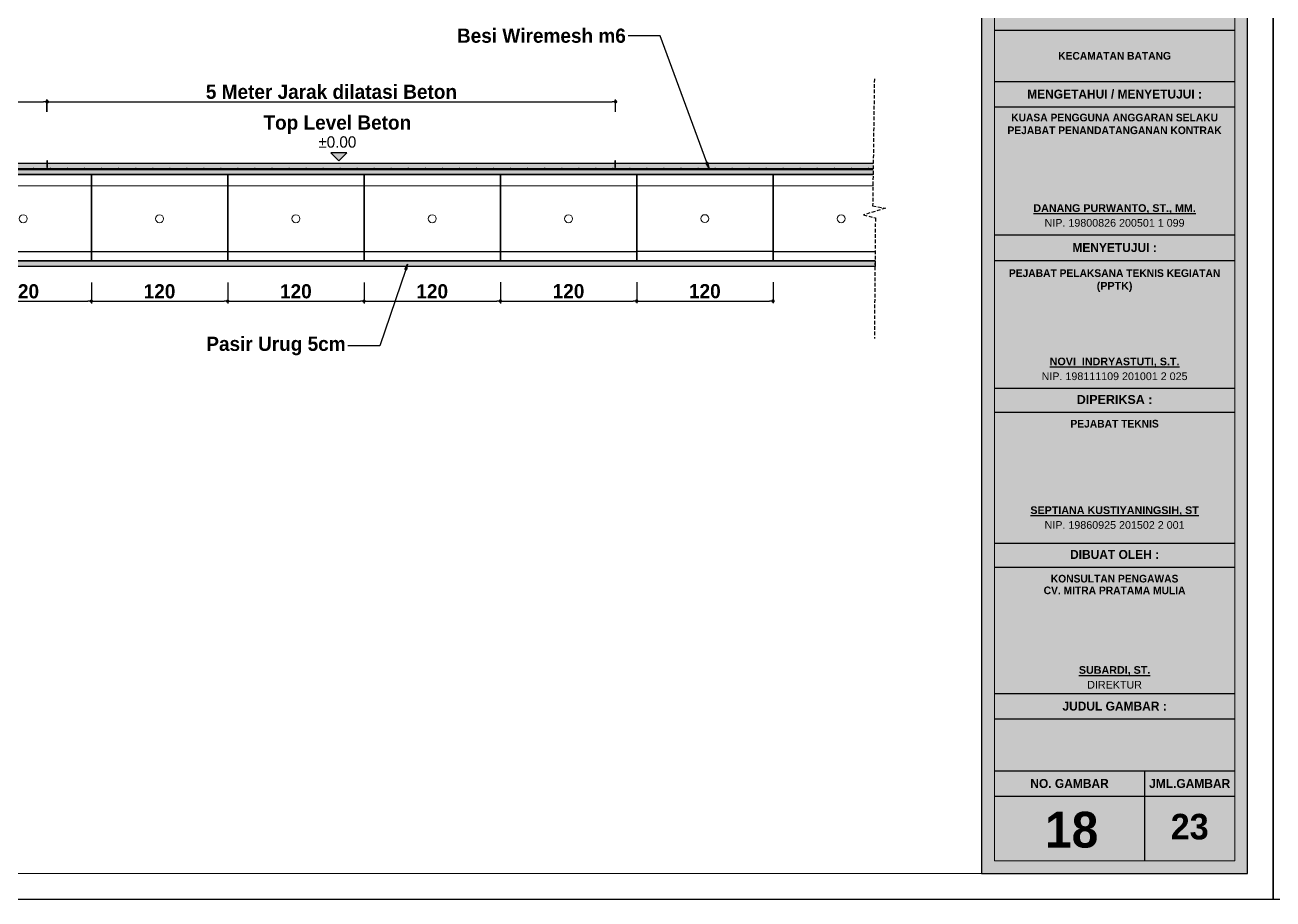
# Model space of a CAD drawing. Header units: centimetres. Extents: x -292707 to 138715, y -53922 to 66277.
# Drawn here: x 19177 to 20275, y -13009 to -12239 of the extents above; entities that cross this region are included whole.
import ezdxf
from ezdxf import colors
from ezdxf.entities.mleader import LeaderData, LeaderLine
from ezdxf.math import Vec2, Vec3

# ---------------------------------------------------------------- set-up
doc = ezdxf.new("R2010")
doc.units = ezdxf.units.CM
doc.linetypes.add('HIDDEN', pattern=[9.525, 6.35, -3.175])
for name, color, linetype in [('A-ALINE-1', 91, 'Continuous'), ('A-ALINE-3', 111, 'Continuous'), ('A-ALINE-4', 113, 'Continuous'), ('A-ALINE-7', 119, 'Continuous'), ('A-ANNOTATION', 144, 'Continuous'), ('A-DIM', 157, 'Continuous'), ('A-TEXT', 254, 'Continuous')]:
    doc.layers.add(name, color=color, linetype=linetype)
for name, color, linetype, lineweight, true_color in [('A-FILL-1', 250, 'Continuous', 0, 0x333333), ('A-FILL-2', 7, 'Continuous', 0, 0x4d4d4d), ('A-FILL-3', 7, 'Continuous', 0, 0x666666), ('A-FILL-7', 7, 'Continuous', 0, 0xcccccc)]:
    doc.layers.add(name, color=color, linetype=linetype, lineweight=lineweight, true_color=true_color)
doc.layers.add('A-SWING AREA', color=7, linetype='Continuous', lineweight=0, true_color=0xf7f7f7, transparency=0.2)
doc.styles.add('Scale 170', font='GOTHICB.TTF', dxfattribs={"height": 50})
doc.styles.add('Scale 50', font='GOTHICB.TTF', dxfattribs={"height": 12.5})
doc.dimstyles.new('Scale 50', dxfattribs={"dimscale": 0, "dimtxt": 7.5, "dimasz": 3, "dimexe": 2, "dimexo": 2, "dimgap": 2, "dimtad": 1, "dimdec": 0, "dimtxsty": 'Scale 50', "dimblk": 'DOT', "dimcen": 2.5, "dimclrd": 256, "dimclre": 256, "dimclrt": 254, "dimadec": 0, "dimazin": 0, "dimtfac": 1, "dimtdec": 0, "dimtmove": 0, "dimatfit": 3, "dimldrblk": 'DOTSMALL', "dimfxl": 1, "dimtfillclr": 256, "dimlwd": -1, "dimlwe": -1, "dimarcsym": 0})

# ---------------------------------------------------------------- blocks, each defined once
blk = doc.blocks.new('A$Cee8faf8f')
at = {"layer": 'A-FILL-7'}
h = blk.add_hatch(color=256, dxfattribs=at)
h.dxf.hatch_style = 1
edge = h.paths.add_edge_path()
edge.add_arc((0.6, 0.6), 0.6, 0, 360)
at = {"layer": 'A-FILL-1', "ltscale": 0.25}
blk.add_circle((0.6, 0.6), 0.6, dxfattribs=at)
blk = doc.blocks.new('GFDFGGFDG')
at = {"ltscale": 0.25}
blk.add_lwpolyline([(14867.5, -12200.6), (14987.5, -12200.6), (14987.5, -12276.6), (14867.5, -12276.6)], close=True, dxfattribs=at)
at = {"layer": 'A-ALINE-3', "ltscale": 0.25}
blk.add_lwpolyline([(14867.5, -12276.6), (14987.5, -12276.6), (14987.5, -12268.6), (14867.5, -12268.6)], close=True, dxfattribs=at)
at = {"layer": 'A-FILL-2'}
for p, q in [((14867.5, -12200.6), (14870.5, -12200.6)), ((14867.5, -12210.6), (14867.5, -12200.6)), ((14896, -12200.6), (14870.5, -12200.6)), ((14899, -12200.6), (14896, -12200.6)), ((14924.5, -12200.6), (14899, -12200.6)), ((14924.5, -12200.6), (14927.5, -12200.6)), ((14927.5, -12200.6), (14930.5, -12200.6)), ((14956, -12200.6), (14930.5, -12200.6)), ((14959, -12200.6), (14956, -12200.6)), ((14984.5, -12200.6), (14959, -12200.6)), ((14984.5, -12200.6), (14987.5, -12200.6)), ((14987.5, -12200.6), (14987.5, -12210.6)), ((14867.5, -12210.6), (14870.5, -12210.6)), ((14867.5, -12210.6), (14867.5, -12260.6)), ((14870.5, -12210.6), (14896, -12210.6)), ((14899, -12210.6), (14896, -12210.6)), ((14899, -12210.6), (14924.5, -12210.6)), ((14924.5, -12210.6), (14927.5, -12210.6)), ((14927.5, -12210.6), (14930.5, -12210.6)), ((14930.5, -12210.6), (14956, -12210.6)), ((14959, -12210.6), (14956, -12210.6)), ((14959, -12210.6), (14984.5, -12210.6)), ((14984.5, -12210.6), (14987.5, -12210.6)), ((14987.5, -12210.6), (14987.5, -12260.6)), ((14867.5, -12268.6), (14867.5, -12260.6)), ((14867.5, -12268.6), (14867.5, -12269.6)), ((14924, -12268.6), (14867.5, -12268.6)), ((14867.5, -12269.6), (14867.5, -12276.6)), ((14924, -12268.6), (14931, -12268.6)), ((14987.5, -12268.6), (14931, -12268.6)), ((14987.5, -12268.6), (14987.5, -12260.6)), ((14987.5, -12269.6), (14987.5, -12268.6)), ((14987.5, -12269.6), (14987.5, -12276.6)), ((14867.5, -12276.6), (14987.5, -12276.6))]:
    blk.add_line(p, q, dxfattribs=at)
at = {"layer": 'A-FILL-2', "ltscale": 0.25}
blk.add_circle((14927.5, -12239.6), 3.5, dxfattribs=at)
blk = doc.blocks.new('jhgkjhkjhkjh')
at = {"layer": 'A-SWING AREA', "transparency": 33554457}
h = blk.add_hatch(color=256, dxfattribs=at)
h.dxf.hatch_style = 1
h.paths.add_polyline_path([(-933.61, 931.53), (-881.61, 931.53), (-881.61, 1218.53), (-933.61, 1218.53)])
at = {"layer": 'A-ALINE-1', "ltscale": 0.25}
blk.add_lwpolyline([(-933.61, 931.53), (-881.61, 931.53), (-881.61, 1218.53), (-933.61, 1218.53)], close=True, dxfattribs=at)
at = {"layer": 'A-ALINE-4', "ltscale": 0.25}
for points in [[(-931.11, 1096.44), (-884.11, 1096.44)], [(-931.11, 1086.44), (-884.11, 1086.44)], [(-931.11, 1081.44), (-884.11, 1081.44)], [(-931.11, 1056.44), (-884.11, 1056.44)], [(-931.11, 1051.44), (-884.11, 1051.44)], [(-931.11, 1026.44), (-884.11, 1026.44)], [(-931.11, 1021.72), (-884.11, 1021.72)], [(-931.11, 996.12), (-884.11, 996.12)], [(-931.11, 991.41), (-884.11, 991.41)], [(-931.11, 966.75), (-884.11, 966.75)], [(-931.11, 966.75), (-884.11, 966.75)], [(-931.11, 961.75), (-884.11, 961.75)], [(-931.11, 951.62), (-884.11, 951.62)], [(-901.74, 951.62), (-901.74, 934.03)], [(-931.11, 946.62), (-884.11, 946.62)]]:
    blk.add_lwpolyline(points, dxfattribs=at)
at = {"layer": 'A-FILL-1', "ltscale": 0.25}
blk.add_lwpolyline([(-1286.61, 931.53), (-933.61, 931.53), (-933.61, 1218.53), (-1286.61, 1218.53)], close=True, dxfattribs=at)
at = {"layer": 'A-FILL-1'}
blk.add_lwpolyline([(-931.11, 934.03), (-884.11, 934.03), (-884.11, 1216.03), (-931.11, 1216.03)], close=True, dxfattribs=at)
at = {"layer": 'Defpoints'}
blk.add_lwpolyline([(-1296.61, 926.53), (-876.61, 926.53), (-876.61, 1223.53), (-1296.61, 1223.53)], close=True, dxfattribs=at)
at = {"layer": 'A-TEXT', "ltscale": 0.25, "attachment_point": 5, "style": 'Scale 170'}
for s, width, insert, char_height in [('KECAMATAN BATANG', 47, (-907.61, 1091.44), 1.5), ('{\\fCentury Gothic|b1|i0|c0|p34;MENGETAHUI / MENYETUJUI :}', 47, (-907.61, 1083.94), 1.75), ('KUASA PENGGUNA ANGGARAN SELAKU PEJABAT PENANDATANGANAN KONTRAK', 47, (-907.61, 1078.12), 1.5), ('{\\fArial|b1|i0|c0|p34;\\LDANANG PURWANTO, ST., MM.}', 47, (-907.61, 1061.5), 1.5), ('{\\fArial|b0|i0|c0|p34;NIP. 19800826 200501 1 099}', 47, (-907.61, 1058.77), 1.5), ('{\\fCentury Gothic|b1|i0|c0|p34;MENYETUJUI :}', 47, (-907.61, 1053.94), 1.75), ('PEJABAT PELAKSANA TEKNIS KEGIATAN', 47, (-907.61, 1048.94), 1.5), ('{\\fArial|b1|i0|c0|p34;(PPTK)}', 47, (-907.61, 1046.25), 1.5), ('{\\fArial|b1|i0|c0|p34;\\LNOVI  INDRYASTUTI, S.T.}', 47, (-907.61, 1031.5), 1.5), ('{\\fArial|b0|i0|c0|p34;NIP. 198111109 201001 2 025}', 47, (-907.61, 1028.77), 1.5), ('{\\fArial|b1|i0|c0|p34;DIPERIKSA :}', 47, (-907.61, 1024.22), 1.75), ('PEJABAT TEKNIS', 47, (-907.61, 1019.49), 1.5), ('{\\fArial|b1|i0|c0|p34;\\LSEPTIANA KUSTIYANINGSIH, ST}', 47, (-907.61, 1002.41), 1.5), ('{\\fArial|b0|i0|c0|p34;NIP. 19860925 201502 2 001}', 47, (-907.61, 999.68), 1.5), ('DIBUAT OLEH :', 47, (-907.61, 993.91), 1.75), ('KONSULTAN PENGAWAS', 47, (-907.61, 989.18), 1.5), ('CV. MITRA PRATAMA MULIA', 47, (-907.61, 986.89), 1.5), ('{\\fArial|b1|i0|c0|p34;\\LSUBARDI, ST.}', 47, (-907.61, 971.16), 1.5), ('{\\fArial|b0|i0|c0|p34;DIREKTUR}', 47, (-907.61, 968.43), 1.5), ('{\\fCentury Gothic|b1|i0|c0|p34;JUDUL GAMBAR :}', 47, (-907.61, 964.25), 1.75), ('{\\fCentury Gothic|b1|i0|c0|p34;NO. GAMBAR}', 29.375, (-916.42, 949.12), 1.75), ('{\\fCentury Gothic|b1|i0|c0|p34;JML.GAMBAR}', 29.375, (-892.92, 949.12), 1.75), ('23', 47, (-892.92, 940.65), 5)]:
    blk.add_mtext_dynamic_manual_height_columns(s, width=width, gutter_width=105, heights=[0], dxfattribs=dict(at, insert=insert, char_height=char_height))
blk = doc.blocks.new('A$Cb77c0ee4')
at = {"layer": 'A-ANNOTATION'}
h = blk.add_hatch(color=256, dxfattribs=at)
h.dxf.hatch_style = 1
h.paths.add_polyline_path([(3, 1.5), (0, 1.5), (1.5, 0)])
edge = h.paths.add_edge_path(flags=17)
edge.add_line((3, 1.5), (0, 1.5))
for points in [[(3, 1.5), (0, 1.5)], [(3, 1.5), (0, 1.5), (1.5, 0), (3, 1.5)]]:
    blk.add_lwpolyline(points, dxfattribs=at)
blk = doc.blocks.new('_Dot')
at = {"color": 0, "linetype": 'ByBlock', "lineweight": -2}
blk.add_line((-0.5, 0), (-1, 0), dxfattribs=at)
at = {"color": 0, "linetype": 'ByBlock', "const_width": 0.5}
blk.add_lwpolyline([(-0.25, 0, 1), (0.25, 0, 1)], format="xyb", close=True, dxfattribs=at)
blk = doc.blocks.new('*D881')
at = {"layer": 'A-DIM', "ltscale": 5, "transparency": 16777216}
for p, q in [((19115.1, -12466), (19115.1, -12484.5)), ((19235.1, -12466), (19235.1, -12484.5)), ((19118.1, -12482.5), (19232.1, -12482.5))]:
    blk.add_line(p, q, dxfattribs=at)
at = {"layer": 'Defpoints', "color": 0, "ltscale": 5, "transparency": 16777216}
for p in [(19115.1, -12464), (19235.1, -12464), (19235.1, -12482.5)]:
    blk.add_point(p, dxfattribs=at)
at = {"layer": 'A-DIM', "ltscale": 5, "transparency": 16777216, "xscale": 3, "yscale": 3, "zscale": 3, "rotation": 180}
blk.add_blockref('_Dot', (19115.1, -12482.5), dxfattribs=at)
at = {"layer": 'A-DIM', "ltscale": 5, "transparency": 16777216, "xscale": 3, "yscale": 3, "zscale": 3}
blk.add_blockref('_Dot', (19235.1, -12482.5), dxfattribs=at)
at = {"layer": 'A-DIM', "color": 254, "ltscale": 5, "transparency": 16777216, "insert": (19175.1, -12473.9), "char_height": 12.5, "attachment_point": 5, "style": 'Scale 50'}
blk.add_mtext('120', dxfattribs=at)
blk = doc.blocks.new('_DotSmall')
at = {"color": 0, "linetype": 'ByBlock', "const_width": 0.5}
blk.add_lwpolyline([(-0.0625, 0, 1), (0.0625, 0, 1)], format="xyb", close=True, dxfattribs=at)
blk = doc.blocks.new('*D882')
at = {"layer": 'A-DIM', "ltscale": 5, "transparency": 16777216}
for p, q in [((19235.1, -12466), (19235.1, -12484.5)), ((19355.1, -12466), (19355.1, -12484.5)), ((19238.1, -12482.5), (19352.1, -12482.5))]:
    blk.add_line(p, q, dxfattribs=at)
at = {"layer": 'Defpoints', "color": 0, "ltscale": 5, "transparency": 16777216}
for p in [(19235.1, -12464), (19355.1, -12464), (19355.1, -12482.5)]:
    blk.add_point(p, dxfattribs=at)
at = {"layer": 'A-DIM', "ltscale": 5, "transparency": 16777216, "xscale": 3, "yscale": 3, "zscale": 3, "rotation": 180}
blk.add_blockref('_Dot', (19235.1, -12482.5), dxfattribs=at)
at = {"layer": 'A-DIM', "ltscale": 5, "transparency": 16777216, "xscale": 3, "yscale": 3, "zscale": 3}
blk.add_blockref('_Dot', (19355.1, -12482.5), dxfattribs=at)
at = {"layer": 'A-DIM', "color": 254, "ltscale": 5, "transparency": 16777216, "insert": (19295.1, -12473.9), "char_height": 12.5, "attachment_point": 5, "style": 'Scale 50'}
blk.add_mtext('120', dxfattribs=at)
blk = doc.blocks.new('*D883')
at = {"layer": 'A-DIM', "ltscale": 5, "transparency": 16777216}
for p, q in [((19355.1, -12466), (19355.1, -12484.5)), ((19475.1, -12466), (19475.1, -12484.5)), ((19358.1, -12482.5), (19472.1, -12482.5))]:
    blk.add_line(p, q, dxfattribs=at)
at = {"layer": 'Defpoints', "color": 0, "ltscale": 5, "transparency": 16777216}
for p in [(19355.1, -12464), (19475.1, -12464), (19475.1, -12482.5)]:
    blk.add_point(p, dxfattribs=at)
at = {"layer": 'A-DIM', "ltscale": 5, "transparency": 16777216, "xscale": 3, "yscale": 3, "zscale": 3, "rotation": 180}
blk.add_blockref('_Dot', (19355.1, -12482.5), dxfattribs=at)
at = {"layer": 'A-DIM', "ltscale": 5, "transparency": 16777216, "xscale": 3, "yscale": 3, "zscale": 3}
blk.add_blockref('_Dot', (19475.1, -12482.5), dxfattribs=at)
at = {"layer": 'A-DIM', "color": 254, "ltscale": 5, "transparency": 16777216, "insert": (19415.1, -12473.9), "char_height": 12.5, "attachment_point": 5, "style": 'Scale 50'}
blk.add_mtext('120', dxfattribs=at)
blk = doc.blocks.new('*D884')
at = {"layer": 'A-DIM', "ltscale": 5, "transparency": 16777216}
for p, q in [((19475.1, -12466), (19475.1, -12484.5)), ((19595.1, -12466), (19595.1, -12484.5)), ((19478.1, -12482.5), (19592.1, -12482.5))]:
    blk.add_line(p, q, dxfattribs=at)
at = {"layer": 'Defpoints', "color": 0, "ltscale": 5, "transparency": 16777216}
for p in [(19475.1, -12464), (19595.1, -12464), (19595.1, -12482.5)]:
    blk.add_point(p, dxfattribs=at)
at = {"layer": 'A-DIM', "ltscale": 5, "transparency": 16777216, "xscale": 3, "yscale": 3, "zscale": 3, "rotation": 180}
blk.add_blockref('_Dot', (19475.1, -12482.5), dxfattribs=at)
at = {"layer": 'A-DIM', "ltscale": 5, "transparency": 16777216, "xscale": 3, "yscale": 3, "zscale": 3}
blk.add_blockref('_Dot', (19595.1, -12482.5), dxfattribs=at)
at = {"layer": 'A-DIM', "color": 254, "ltscale": 5, "transparency": 16777216, "insert": (19535.1, -12473.9), "char_height": 12.5, "attachment_point": 5, "style": 'Scale 50'}
blk.add_mtext('120', dxfattribs=at)
blk = doc.blocks.new('*D885')
at = {"layer": 'A-DIM', "ltscale": 5, "transparency": 16777216}
for p, q in [((19595.1, -12465.9), (19595.1, -12484.4)), ((19715.1, -12465.9), (19715.1, -12484.4)), ((19598.1, -12482.4), (19712.1, -12482.4))]:
    blk.add_line(p, q, dxfattribs=at)
at = {"layer": 'Defpoints', "color": 0, "ltscale": 5, "transparency": 16777216}
for p in [(19595.1, -12463.9), (19715.1, -12463.9), (19715.1, -12482.4)]:
    blk.add_point(p, dxfattribs=at)
at = {"layer": 'A-DIM', "ltscale": 5, "transparency": 16777216, "xscale": 3, "yscale": 3, "zscale": 3, "rotation": 180}
blk.add_blockref('_Dot', (19595.1, -12482.4), dxfattribs=at)
at = {"layer": 'A-DIM', "ltscale": 5, "transparency": 16777216, "xscale": 3, "yscale": 3, "zscale": 3}
blk.add_blockref('_Dot', (19715.1, -12482.4), dxfattribs=at)
at = {"layer": 'A-DIM', "color": 254, "ltscale": 5, "transparency": 16777216, "insert": (19655.1, -12473.8), "char_height": 12.5, "attachment_point": 5, "style": 'Scale 50'}
blk.add_mtext('120', dxfattribs=at)
blk = doc.blocks.new('*D886')
at = {"layer": 'A-DIM', "ltscale": 5, "transparency": 16777216}
for p, q in [((19715.1, -12465.9), (19715.1, -12484.4)), ((19835.1, -12465.9), (19835.1, -12484.4)), ((19718.1, -12482.4), (19832.1, -12482.4))]:
    blk.add_line(p, q, dxfattribs=at)
at = {"layer": 'Defpoints', "color": 0, "ltscale": 5, "transparency": 16777216}
for p in [(19715.1, -12463.9), (19835.1, -12463.9), (19835.1, -12482.4)]:
    blk.add_point(p, dxfattribs=at)
at = {"layer": 'A-DIM', "ltscale": 5, "transparency": 16777216, "xscale": 3, "yscale": 3, "zscale": 3, "rotation": 180}
blk.add_blockref('_Dot', (19715.1, -12482.4), dxfattribs=at)
at = {"layer": 'A-DIM', "ltscale": 5, "transparency": 16777216, "xscale": 3, "yscale": 3, "zscale": 3}
blk.add_blockref('_Dot', (19835.1, -12482.4), dxfattribs=at)
at = {"layer": 'A-DIM', "color": 254, "ltscale": 5, "transparency": 16777216, "insert": (19775.1, -12473.8), "char_height": 12.5, "attachment_point": 5, "style": 'Scale 50'}
blk.add_mtext('120', dxfattribs=at)
blk = doc.blocks.new('*D887')
at = {"layer": 'A-DIM', "ltscale": 5, "transparency": 16777216}
for p, q in [((18695.8, -12315.9), (18695.8, -12305)), ((18698.8, -12307), (19193, -12307)), ((19196, -12315.9), (19196, -12305))]:
    blk.add_line(p, q, dxfattribs=at)
at = {"layer": 'Defpoints', "color": 0, "ltscale": 5, "transparency": 16777216}
for p in [(19196, -12307), (18695.8, -12317.9), (19196, -12317.9)]:
    blk.add_point(p, dxfattribs=at)
at = {"layer": 'A-DIM', "ltscale": 5, "transparency": 16777216, "xscale": 3, "yscale": 3, "zscale": 3, "rotation": 180}
blk.add_blockref('_Dot', (18695.8, -12307), dxfattribs=at)
at = {"layer": 'A-DIM', "ltscale": 5, "transparency": 16777216, "xscale": 3, "yscale": 3, "zscale": 3}
blk.add_blockref('_Dot', (19196, -12307), dxfattribs=at)
at = {"layer": 'A-DIM', "color": 254, "ltscale": 5, "transparency": 16777216, "insert": (18945.9, -12298.3), "char_height": 12.5, "width": 259.105, "attachment_point": 5, "style": 'Scale 50'}
blk.add_mtext('5 Meter Jarak dilatasi Beton', dxfattribs=at)
blk = doc.blocks.new('*D888')
at = {"layer": 'A-DIM', "ltscale": 5, "transparency": 16777216}
for p, q in [((19196.3, -12315.9), (19196.3, -12305)), ((19199.3, -12307), (19693.5, -12307)), ((19696.5, -12315.9), (19696.5, -12305))]:
    blk.add_line(p, q, dxfattribs=at)
at = {"layer": 'Defpoints', "color": 0, "ltscale": 5, "transparency": 16777216}
for p in [(19696.5, -12307), (19196.3, -12317.9), (19696.5, -12317.9)]:
    blk.add_point(p, dxfattribs=at)
at = {"layer": 'A-DIM', "ltscale": 5, "transparency": 16777216, "xscale": 3, "yscale": 3, "zscale": 3, "rotation": 180}
blk.add_blockref('_Dot', (19196.3, -12307), dxfattribs=at)
at = {"layer": 'A-DIM', "ltscale": 5, "transparency": 16777216, "xscale": 3, "yscale": 3, "zscale": 3}
blk.add_blockref('_Dot', (19696.5, -12307), dxfattribs=at)
at = {"layer": 'A-DIM', "color": 254, "ltscale": 5, "transparency": 16777216, "insert": (19446.4, -12298.3), "char_height": 12.5, "width": 292.56, "attachment_point": 5, "style": 'Scale 50'}
blk.add_mtext('5 Meter Jarak dilatasi Beton', dxfattribs=at)
blk = doc.blocks.new('_Closed')
at = {"color": 0, "linetype": 'ByBlock', "lineweight": -2}
for p, q in [((-1, 0.17), (0, 0)), ((-1, 0.17), (-1, -0.17)), ((0, 0), (-1, -0.17)), ((0, 0), (-1, 0))]:
    blk.add_line(p, q, dxfattribs=at)

msp = doc.modelspace()

# ---------------------------------------------------------------- hatches: boundary and pattern name
h = msp.add_hatch()
h.set_pattern_fill('AR-SAND', color=256, scale=0.05)
h.set_pattern_definition([(37.5, (3780, -4e-12), (-0.08000156, 2.44706619), [0, -1.9304, 0, -2.159, 0, -2.06375]), (7.5, (3780, -4e-12), (2.2476164, 3.5841255), [0, -1.0414, 0, -1.7399, 0, -0.66675]), (327.5, (3778.438, -4e-12), (3.95496185, 0.00718592), [0, -0.635, 0, -2.286, 0, -2.9845]), (317.5, (3778.438, -4e-12), (3.81778226, 1.1146466), [0, -0.3175, 0, -1.4986, 0, -1.7145])])
h.paths.add_polyline_path([(18555.8, -12447), (18614.3, -12447), (18617, -12447), (19924.9, -12447), (19924.9, -12452.1), (18553, -12452), (18553, -12447)])
at = {"layer": 'A-FILL-2'}
h = msp.add_hatch(color=256, dxfattribs=at)
h.dxf.hatch_style = 1
h.paths.add_polyline_path([(19196, -12365), (19196.5, -12365), (19196.5, -12359), (19196, -12359)])
h = msp.add_hatch(color=256, dxfattribs=at)
h.dxf.hatch_style = 1
h.paths.add_polyline_path([(19696, -12365), (19696.5, -12365), (19696.5, -12359), (19696, -12359)])
at = {"layer": 'A-FILL-3', "ltscale": 0.25}
h = msp.add_hatch(dxfattribs=at)
h.set_pattern_fill('AR-CONC', color=256, scale=0.09)
h.set_pattern_definition([(50, (-31204.906, 28055.769), (16.3966202, -1.4345177), [1.7145, -18.8595]), (355, (-31204.906, 28055.77), (-3.171908, 17.195116), [1.3716, -15.0876526]), (100.451445, (-31203.54, 28055.65), (13.2247122, 15.7605977), [1.457101, -16.028122]), (46.1842, (-31204.906, 28060.341), (24.3971137, -3.7838095), [2.57175, -28.28925]), (96.635558, (-31202.873, 28060.026), (21.366372, 22.268351), [2.185652, -24.042205]), (351.18415, (-31204.906, 28060.34), (21.366372, 22.268351), [2.057397, -22.631376]), (21, (-31202.62, 28059.198), (13.6452952, -9.2038678), [1.7145, -18.8595]), (326, (-31202.62, 28059.198), (5.5621826, 16.576917), [1.3716, -15.0876]), (71.451445, (-31201.483, 28058.431), (19.2074777, 7.3730492), [1.457101, -16.0280944]), (37.5, (-31204.906, 28055.769), (0.2779743, 7.6099535), [0, -14.90472, 0, -15.3162, 0, -15.14475]), (7.5, (-31204.906, 28055.769), (6.0137696, 9.0162517), [0, -8.73252, 0, -14.56182, 0, -5.77215]), (327.5, (-31210.004, 28055.769), (12.20315357, -0.51558696), [0, -5.715, 0, -17.8308, 0, -23.6601]), (317.5, (-31212.29, 28055.769), (13.3316263, 2.2883842), [0, -7.4295, 0, -11.84148, 0, -16.8021])])
h.paths.add_polyline_path([(19923.2, -12371), (19923.4, -12361), (18551.5, -12361), (18551.4, -12371)])
at = {"layer": 'A-FILL-7'}
h = msp.add_hatch(color=256, dxfattribs=at)
h.dxf.hatch_style = 1
h.paths.add_polyline_path([(19923.3, -12366.5), (19923.3, -12366), (18551.4, -12366), (18551.4, -12366.6)])

# ---------------------------------------------------------------- linework, layer by layer
at = {"ltscale": 0.25}
msp.add_lwpolyline([(19924.9, -12447), (19835.1, -12447), (19835.1, -12371), (19923.2, -12371)], dxfattribs=at)
at = {"layer": 'A-ALINE-3', "ltscale": 0.25}
msp.add_lwpolyline([(19924.9, -12439), (19835.1, -12439), (19835.1, -12447), (19924.9, -12447)], dxfattribs=at)
at = {"layer": 'A-ALINE-4', "ltscale": 0.25}
msp.add_lwpolyline([(18555.8, -12447), (18614.3, -12447), (18617, -12447), (19924.9, -12447), (19924.9, -12452.1), (18553, -12452), (18553, -12447), (18555.8, -12447)], dxfattribs=at)
at = {"layer": 'A-ALINE-7', "ltscale": 5}
for points in [[(19196, -12365), (19196.5, -12365), (19196.5, -12359), (19196, -12359)], [(19696, -12365), (19696.5, -12365), (19696.5, -12359), (19696, -12359)]]:
    msp.add_lwpolyline(points, close=True, dxfattribs=at)
at = {"layer": 'A-FILL-2'}
for p, q in [((19835.1, -12371), (19838.1, -12371)), ((19835.1, -12381), (19835.1, -12371)), ((19835.1, -12381), (19838.1, -12381)), ((19835.1, -12381), (19835.1, -12431)), ((19863.6, -12371), (19838.1, -12371)), ((19838.1, -12381), (19863.6, -12381)), ((19866.6, -12371), (19863.6, -12371)), ((19866.6, -12381), (19863.6, -12381)), ((19892.1, -12371), (19866.6, -12371)), ((19866.6, -12381), (19892.1, -12381)), ((19892.1, -12371), (19895.1, -12371)), ((19892.1, -12381), (19895.1, -12381)), ((19895.1, -12371), (19898.1, -12371)), ((19895.1, -12381), (19898.1, -12381)), ((19923.6, -12371), (19898.1, -12371)), ((19898.1, -12381), (19923.6, -12381)), ((19835.1, -12439), (19835.1, -12431)), ((19835.1, -12439), (19835.1, -12440)), ((19891.6, -12439), (19835.1, -12439)), ((19835.1, -12440), (19835.1, -12447)), ((19891.6, -12439), (19898.6, -12439)), ((19924.9, -12439), (19898.6, -12439)), ((19835.1, -12447), (19924.9, -12447))]:
    msp.add_line(p, q, dxfattribs=at)
at = {"layer": 'A-FILL-2', "ltscale": 0.25}
msp.add_circle((19895.1, -12410), 3.5, dxfattribs=at)
at = {"layer": 'A-TEXT', "linetype": 'HIDDEN', "ltscale": 0.5}
msp.add_lwpolyline([(19924.3, -12286.8), (19922.8, -12398.6), (19934, -12400.7), (19914.7, -12406.6), (19925.2, -12409.3), (19924.3, -12515.5)], dxfattribs=at)
at = {"layer": 'A-TEXT', "ltscale": 0.25}
for points in [[(19923.3, -12366), (18551.4, -12366)], [(18551.4, -12366.6), (19923.3, -12366.5)], [(18551.5, -12361), (19923.4, -12361)], [(19923.2, -12370.9), (18551.4, -12371)], [(19923.2, -12370.9), (18551.4, -12371)]]:
    msp.add_lwpolyline(points, dxfattribs=at)

# ---------------------------------------------------------------- block references
at = {"ltscale": 0.25, "xscale": 4.711602529588466, "yscale": 4.711602529588466, "zscale": 4.711602529588466}
msp.add_blockref('A$Cb77c0ee4', (19445.8, -12359), dxfattribs=at)
for p in [(4247.6, -170.4), (4367.6, -170.4), (4487.6, -170.4), (4607.6, -170.4), (4727.6, -170.4), (4847.6, -170.3)]:
    msp.add_blockref('GFDFGGFDG', p)
at = {"layer": 'A-ALINE-7', "ltscale": 0.25, "xscale": 0.4999999999995392, "yscale": 0.4999999999995392, "zscale": 0.4999999999995392}
for p in [(19183.8, -12366), (19198.8, -12366), (19213.8, -12366), (19228.8, -12366), (19243.8, -12366), (19258.8, -12366), (19273.8, -12366), (19288.8, -12366), (19303.8, -12366), (19318.8, -12366), (19333.8, -12366), (19348.8, -12366), (19363.8, -12366), (19378.8, -12366), (19393.8, -12366), (19408.8, -12366), (19423.8, -12366), (19438.8, -12366), (19453.8, -12366), (19468.8, -12366), (19483.8, -12366), (19498.8, -12366), (19513.8, -12366), (19528.8, -12366), (19543.8, -12366), (19558.8, -12366), (19573.8, -12366), (19588.8, -12366), (19603.8, -12366), (19618.8, -12366), (19633.8, -12366), (19648.8, -12366), (19663.8, -12366), (19678.8, -12366), (19693.8, -12366), (19708.8, -12366), (19723.8, -12366), (19738.8, -12366), (19753.8, -12366), (19768.8, -12366), (19783.8, -12366), (19798.8, -12366), (19813.8, -12366), (19828.8, -12366), (19843.8, -12366), (19858.8, -12366), (19873.8, -12366), (19888.8, -12366), (19903.8, -12366), (19918.8, -12366)]:
    msp.add_blockref('A$Cee8faf8f', p, dxfattribs=at)
at = {"layer": 'A-TEXT', "xscale": 4.5, "yscale": 4.5, "zscale": 4.5}
for p in [(24220, -17178.1), (26110, -17178.1)]:
    msp.add_blockref('jhgkjhkjhkjh', p, dxfattribs=at)

# ---------------------------------------------------------------- texts
at = {"ltscale": 0.25, "attachment_point": 5, "style": 'Scale 50'}
for s, insert, char_height in [('Top Level Beton', (19451.6, -12327.2), 12.5), ('{\\fCentury Gothic|b0|i0|c0|p34;%%P0.00}', (19451.6, -12342.5), 10)]:
    msp.add_mtext_dynamic_manual_height_columns(s, width=146.541, gutter_width=62.5, heights=[0], dxfattribs=dict(at, insert=insert, char_height=char_height))
at = {"layer": 'A-TEXT', "ltscale": 0.25, "insert": (20098, -12947.9), "char_height": 31.5, "attachment_point": 5, "style": 'Scale 170'}
msp.add_mtext_dynamic_manual_height_columns('18', width=132.188, gutter_width=472.5, heights=[0], dxfattribs=at)

# ---------------------------------------------------------------- dimensions: what is measured, and where the dimension line sits
at = {"layer": 'A-DIM', "ltscale": 5}
for base, p1, p2, picture, middle in [((19196, -12307), (18695.8, -12317.9), (19196, -12317.9), '*D887', (18945.9, -12298.3)), ((19696.5, -12307), (19196.3, -12317.9), (19696.5, -12317.9), '*D888', (19446.4, -12298.3))]:
    dim = msp.add_linear_dim(base=base, p1=p1, p2=p2, text='5 Meter Jarak dilatasi Beton', dimstyle='Scale 50', override={"dimscale": 1}, dxfattribs=at)
    dim.commit()
    dim.dimension.update_dxf_attribs({"geometry": picture, "text_midpoint": middle})
for base, p1, p2, picture, middle in [((19235.1, -12482.5), (19115.1, -12464), (19235.1, -12464), '*D881', (19175.1, -12473.9)), ((19355.1, -12482.5), (19235.1, -12464), (19355.1, -12464), '*D882', (19295.1, -12473.9)), ((19475.1, -12482.5), (19355.1, -12464), (19475.1, -12464), '*D883', (19415.1, -12473.9)), ((19595.1, -12482.5), (19475.1, -12464), (19595.1, -12464), '*D884', (19535.1, -12473.9)), ((19715.1, -12482.4), (19595.1, -12463.9), (19715.1, -12463.9), '*D885', (19655.1, -12473.8)), ((19835.1, -12482.4), (19715.1, -12463.9), (19835.1, -12463.9), '*D886', (19775.1, -12473.8))]:
    dim = msp.add_linear_dim(base=base, p1=p1, p2=p2, dimstyle='Scale 50', override={"dimscale": 1, "dimtmove": 1}, dxfattribs=at)
    dim.commit()
    dim.dimension.update_dxf_attribs({"geometry": picture, "text_midpoint": middle})

# ---------------------------------------------------------------- leaders
at = {"ltscale": 0.25}
ml = msp.add_multileader_mtext('Standard', dxfattribs=at)
ml.set_content('{\\C256;Besi Wiremesh m6}', color=254, style='Scale 50')
ml.set_leader_properties(color=256, linetype='ByLayer', lineweight=-1)
ml.set_arrow_properties(name='CLOSED')
ml.build(insert=Vec2(0, 0))
ml.multileader.update_dxf_attribs({"dogleg_length": 29.3, "arrow_head_size": 5})
ctx = ml.context
ctx.base_point, ctx.char_height, ctx.arrow_head_size, ctx.plane_origin = Vec3(19554.9, -12249), 12.5, 5, Vec3(19778.5, -12365.2)
notes = []
notes.append((ctx, [(0, (1, 1, 0), (19735.7, -12249), (-1, 0), 28.2, [(0, [(19778.5, -12365.2)], 0, [])])]))
ctx.mtext.insert, ctx.mtext.flow_direction = Vec3(19556.9, -12242.6), 5
ml = msp.add_multileader_mtext('Standard', dxfattribs=at)
ml.set_content('Pasir Urug 5cm', color=254, style='Scale 50')
ml.set_leader_properties(color=256, linetype='ByLayer', lineweight=-1)
ml.set_arrow_properties(name='CLOSED')
ml.build(insert=Vec2(0, 0))
ml.multileader.update_dxf_attribs({"dogleg_length": 29.3, "arrow_head_size": 5})
ctx = ml.context
ctx.base_point, ctx.char_height, ctx.arrow_head_size, ctx.plane_origin = Vec3(19335.1, -12521.9), 12.5, 5, Vec3(19513.4, -12450)
ctx.text_align_type = 2
notes.append((ctx, [(0, (1, 1, 0), (19489.1, -12521.9), (-1, 0), 28.2, [(0, [(19513.4, -12450)], 0, [])])]))
ctx.mtext.insert, ctx.mtext.alignment, ctx.mtext.flow_direction = Vec3(19458.9, -12513.8), 3, 5
for ctx, leaders in notes:
    for number, flags, end, landing, length, lines in leaders:
        leader = LeaderData()
        leader.index, (leader.has_last_leader_line, leader.has_dogleg_vector, leader.attachment_direction) = number, flags
        leader.last_leader_point, leader.dogleg_vector, leader.dogleg_length = Vec3(end), Vec3(landing), length
        for number, points, colour, breaks in lines:
            line = LeaderLine()
            line.index, line.vertices, line.color, line.breaks = number, Vec3.list(points), colors.encode_raw_color(colour), breaks
            leader.lines.append(line)
        ctx.leaders.append(leader)

doc.saveas('drawing.dxf')
